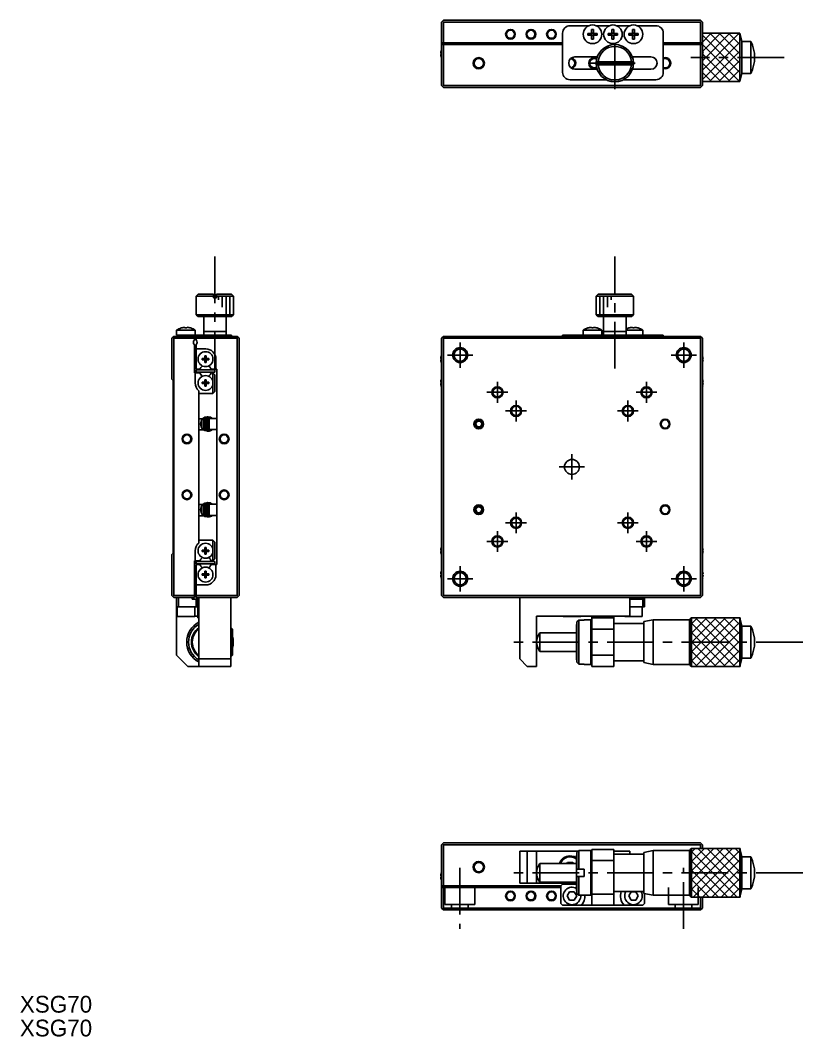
# Model space of a CAD drawing. Extents: x -13 to 389, y 6 to 278.
# Drawn here: x -13.2 to 196.7, y 5.6 to 278.2 of the extents above; entities that cross this region are included whole.
import ezdxf

# ---------------------------------------------------------------- set-up
doc = ezdxf.new("R2010")
doc.units = 0
doc.header["$LTSCALE"] = 10
doc.linetypes.add('CENTER', pattern=[2, 1.25, -0.25, 0.25, -0.25])
doc.linetypes.add('DASHED', pattern=[3.5, 2, -1.5])
doc.layers.get('0').update_dxf_attribs({"linetype": 'CONTINUOUS'})
doc.layers.add('CENTER', color=1, linetype='CENTER')
doc.styles.get("Standard").update_dxf_attribs({"font": 'FGP教科書体NT-M'})

msp = doc.modelspace()

# ---------------------------------------------------------------- linework, layer by layer
at = {"color": 7, "linetype": 'CONTINUOUS'}
for p, q in [((99.836195, 277.702007), (100.336195, 278.202007)), ((100.336195, 278.202007), (169.336195, 278.202007)), ((169.336195, 278.202007), (169.836195, 277.702007)), ((99.836195, 260.702007), (99.836195, 277.702007)), ((100.086195, 277.952007), (100.336195, 277.702007)), ((169.336195, 277.702007), (100.336195, 277.702007)), ((100.336195, 277.702007), (100.336195, 272.202007)), ((134.336195, 276.752007), (139.356399, 276.752007)), ((140.076195, 275.710596), (140.596195, 275.710596)), ((140.076195, 274.712007), (140.076195, 275.710596)), ((140.596195, 275.710596), (140.596195, 274.712007)), ((141.315991, 276.752007), (144.856399, 276.752007)), ((145.576195, 275.710596), (146.096195, 275.710596)), ((145.576195, 274.712007), (145.576195, 275.710596)), ((146.096195, 275.710596), (146.096195, 274.712007)), ((146.815991, 276.752007), (150.356399, 276.752007)), ((151.076195, 275.710596), (151.596195, 275.710596)), ((151.076195, 274.712007), (151.076195, 275.710596)), ((151.596195, 275.710596), (151.596195, 274.712007)), ((152.315991, 276.752007), (157.336195, 276.752007)), ((169.336195, 277.702007), (169.586195, 277.952007)), ((169.336195, 272.202007), (169.336195, 277.702007)), ((169.836195, 260.702007), (169.836195, 277.702007)), ((132.336195, 264.252007), (132.336195, 274.752007)), ((139.077606, 274.192007), (139.077606, 274.712007)), ((139.077606, 274.712007), (140.076195, 274.712007)), ((140.076195, 274.192007), (139.077606, 274.192007)), ((140.03482, 274.192007), (140.03482, 274.712007)), ((140.076195, 274.753382), (140.596195, 274.753382)), ((140.076195, 273.193417), (140.076195, 274.192007)), ((140.596195, 274.150632), (140.076195, 274.150632)), ((140.596195, 273.193417), (140.076195, 273.193417)), ((140.596195, 274.712007), (141.594785, 274.712007)), ((140.596195, 274.192007), (140.596195, 273.193417)), ((141.594785, 274.192007), (140.596195, 274.192007)), ((140.63757, 274.712007), (140.63757, 274.192007)), ((141.594785, 274.712007), (141.594785, 274.192007)), ((144.577606, 274.192007), (144.577606, 274.712007)), ((144.577606, 274.712007), (145.576195, 274.712007)), ((145.576195, 274.192007), (144.577606, 274.192007)), ((145.53482, 274.192007), (145.53482, 274.712007)), ((145.576195, 274.753382), (146.096195, 274.753382)), ((145.576195, 273.193417), (145.576195, 274.192007)), ((146.096195, 274.150632), (145.576195, 274.150632)), ((146.096195, 273.193417), (145.576195, 273.193417)), ((146.096195, 274.712007), (147.094785, 274.712007)), ((146.096195, 274.192007), (146.096195, 273.193417)), ((147.094785, 274.192007), (146.096195, 274.192007)), ((146.13757, 274.712007), (146.13757, 274.192007)), ((147.094785, 274.712007), (147.094785, 274.192007)), ((150.077606, 274.192007), (150.077606, 274.712007)), ((150.077606, 274.712007), (151.076195, 274.712007)), ((151.076195, 274.192007), (150.077606, 274.192007)), ((151.03482, 274.192007), (151.03482, 274.712007)), ((151.076195, 274.753382), (151.596195, 274.753382)), ((151.076195, 273.193417), (151.076195, 274.192007)), ((151.596195, 274.150632), (151.076195, 274.150632)), ((151.596195, 273.193417), (151.076195, 273.193417)), ((151.596195, 274.712007), (152.594785, 274.712007)), ((151.596195, 274.192007), (151.596195, 273.193417)), ((152.594785, 274.192007), (151.596195, 274.192007)), ((151.63757, 274.712007), (151.63757, 274.192007)), ((152.594785, 274.712007), (152.594785, 274.192007)), ((159.336195, 274.752007), (159.336195, 264.252007)), ((179.836202, 274.752006), (169.836195, 274.752006)), ((179.836202, 274.752006), (179.836202, 261.752008)), ((180.42569, 272.552007), (179.836202, 274.752006)), ((99.762051, 270.090623), (99.766674, 270.088368)), ((132.336195, 272.202007), (99.836195, 272.202007)), ((99.836195, 271.952007), (101.236195, 271.952007)), ((132.336195, 271.702007), (99.836195, 271.702007)), ((100.336195, 271.702007), (100.336195, 260.702007)), ((101.236195, 271.702007), (101.236195, 271.952007)), ((169.836195, 272.202007), (159.336195, 272.202007)), ((169.836195, 271.702007), (159.336195, 271.702007)), ((169.836195, 271.952007), (168.436195, 271.952007)), ((168.436195, 271.702007), (168.436195, 271.952007)), ((169.336195, 260.702007), (169.336195, 271.702007)), ((169.905717, 270.088368), (169.910339, 270.090623)), ((180.42569, 272.552007), (180.42569, 263.952007)), ((182.836201, 272.552007), (180.42569, 272.552007)), ((182.836201, 272.552007), (182.836201, 263.952007)), ((99.646336, 269.382007), (99.766674, 269.382007)), ((99.766674, 269.022007), (99.646336, 269.022007)), ((99.766674, 268.315645), (99.762051, 268.313391)), ((99.766674, 269.382007), (99.766674, 269.022007)), ((135.636195, 268.402007), (141.634068, 268.402007)), ((151.038322, 268.402007), (156.036195, 268.402007)), ((169.905717, 269.382007), (170.026054, 269.382007)), ((169.905717, 269.022007), (169.905717, 269.382007)), ((170.026054, 269.022007), (169.905717, 269.022007)), ((169.910339, 268.313391), (169.905717, 268.315645)), ((141.599108, 265.102007), (135.636195, 265.102007)), ((151.32017, 267.102007), (141.352221, 267.102007)), ((141.352221, 266.302007), (151.32017, 266.302007)), ((156.036195, 265.102007), (151.073283, 265.102007)), ((144.056393, 262.252007), (134.336195, 262.252007)), ((157.336195, 262.252007), (148.615998, 262.252007)), ((169.836195, 261.752008), (179.836202, 261.752008)), ((179.836202, 261.752008), (180.42569, 263.952007)), ((180.42569, 263.952007), (182.836201, 263.952007)), ((100.336195, 260.202007), (99.836195, 260.702007)), ((100.336195, 260.702007), (100.086195, 260.452007)), ((100.336195, 260.702007), (169.336195, 260.702007)), ((169.336195, 260.202007), (100.336195, 260.202007)), ((169.586195, 260.452007), (169.336195, 260.702007)), ((169.836195, 260.702007), (169.336195, 260.202007)), ((34.516105, 204.726828), (34.016105, 204.226828)), ((34.516105, 204.726828), (38.616105, 204.726828)), ((38.616105, 204.726828), (38.616105, 203.726828)), ((39.416105, 204.726828), (43.516105, 204.726828)), ((39.416105, 203.726828), (39.416105, 204.726828)), ((44.016105, 204.226828), (43.516105, 204.726828)), ((141.352221, 204.226828), (141.854008, 204.726828)), ((141.854008, 204.726828), (150.818382, 204.726828)), ((150.818382, 204.726828), (151.32017, 204.226828)), ((38.616105, 204.226828), (34.016105, 204.226828)), ((34.016105, 204.226828), (34.016105, 199.226828)), ((38.616105, 203.726828), (39.416105, 203.726828)), ((44.016105, 204.226828), (39.416105, 204.226828)), ((44.016105, 199.226828), (44.016105, 204.226828)), ((141.336195, 203.726828), (141.336195, 199.226828)), ((141.336195, 203.726828), (141.352221, 203.726828)), ((151.32017, 204.226828), (141.352221, 204.226828)), ((141.352221, 203.726828), (141.352221, 204.226828)), ((151.32017, 204.226828), (151.32017, 203.726828)), ((151.32017, 203.726828), (151.336195, 203.726828)), ((151.336195, 199.226828), (151.336195, 203.726828)), ((34.016105, 199.226828), (34.516105, 198.726828)), ((34.016105, 199.226828), (44.016105, 199.226828)), ((43.516105, 198.726828), (44.016105, 199.226828)), ((141.336195, 199.226828), (151.336195, 199.226828)), ((141.336195, 199.226828), (141.836195, 198.726828)), ((150.836195, 198.726828), (151.336195, 199.226828)), ((43.516105, 198.726828), (34.516105, 198.726828)), ((36.016105, 198.726828), (36.016105, 193.726828)), ((42.016105, 193.726828), (42.016105, 198.726828)), ((150.836195, 198.726828), (141.836195, 198.726828)), ((143.336195, 198.726828), (143.336195, 193.726828)), ((149.336195, 193.726828), (149.336195, 198.726828)), ((28.766105, 195.118485), (33.766105, 195.118485)), ((28.766105, 195.118485), (28.766105, 193.726828)), ((28.766105, 193.726828), (43.466105, 193.726828)), ((28.966105, 193.426828), (28.966105, 193.726828)), ((30.007516, 195.689409), (30.004172, 195.696264)), ((31.006105, 195.689409), (31.006105, 195.861781)), ((31.526105, 195.689409), (31.006105, 195.689409)), ((31.526105, 195.861781), (31.526105, 195.689409)), ((32.528038, 195.696264), (32.524695, 195.689409)), ((33.766105, 193.726828), (33.766105, 195.118485)), ((42.016105, 194.726828), (36.016105, 194.726828)), ((43.466105, 193.726828), (43.466105, 193.426828)), ((132.336195, 193.426828), (132.336195, 193.726828)), ((132.336195, 193.726828), (159.336195, 193.726828)), ((137.836195, 195.118485), (142.836195, 195.118485)), ((137.836195, 195.118485), (137.836195, 193.726828)), ((139.077606, 195.689409), (139.074262, 195.696264)), ((140.076195, 195.689409), (140.076195, 195.861781)), ((140.596195, 195.689409), (140.076195, 195.689409)), ((140.596195, 195.861781), (140.596195, 195.689409)), ((141.598128, 195.696264), (141.594785, 195.689409)), ((142.836195, 193.726828), (142.836195, 195.118485)), ((149.336195, 194.726828), (143.336195, 194.726828)), ((149.336195, 195.118485), (153.836195, 195.118485)), ((150.077606, 195.689409), (150.074262, 195.696264)), ((151.076195, 195.689409), (151.076195, 195.861781)), ((151.596195, 195.689409), (151.076195, 195.689409)), ((151.596195, 195.861781), (151.596195, 195.689409)), ((152.598128, 195.696264), (152.594785, 195.689409)), ((153.836195, 193.726828), (153.836195, 195.118485)), ((159.336195, 193.726828), (159.336195, 193.426828)), ((28.016105, 193.426828), (27.516105, 192.926828)), ((27.516105, 181.926828), (27.516105, 192.926828)), ((28.016105, 192.926828), (27.766105, 193.176828)), ((28.016105, 193.426828), (45.016105, 193.426828)), ((33.516105, 192.926828), (28.016105, 192.926828)), ((28.016105, 192.926828), (28.016105, 123.926828)), ((33.516105, 192.488266), (33.516105, 193.426828)), ((33.516105, 183.626828), (33.516105, 191.16539)), ((34.016105, 192.488266), (34.016105, 193.426828)), ((45.016105, 192.926828), (34.016105, 192.926828)), ((34.016105, 191.16539), (34.016105, 184.626828)), ((45.516105, 192.926828), (45.016105, 193.426828)), ((45.266105, 193.176828), (45.016105, 192.926828)), ((45.016105, 123.926828), (45.016105, 192.926828)), ((45.516105, 192.926828), (45.516105, 123.926828)), ((100.336195, 193.426828), (99.836195, 192.926828)), ((99.836195, 123.926828), (99.836195, 192.926828)), ((100.336195, 192.926828), (100.086195, 193.176828)), ((100.336195, 193.426828), (169.336195, 193.426828)), ((100.336195, 192.926828), (100.336195, 123.926828)), ((169.336195, 192.926828), (100.336195, 192.926828)), ((169.836195, 192.926828), (169.336195, 193.426828)), ((169.586195, 193.176828), (169.336195, 192.926828)), ((169.336195, 123.926828), (169.336195, 192.926828)), ((169.836195, 192.926828), (169.836195, 123.926828)), ((36.566105, 190.076828), (34.016105, 190.076828)), ((36.336105, 188.21319), (36.696105, 188.21319)), ((36.336105, 187.506828), (36.336105, 188.21319)), ((36.696105, 188.21319), (36.696105, 187.506828)), ((99.762051, 188.215444), (99.766674, 188.21319)), ((169.905717, 188.21319), (169.910339, 188.215444)), ((35.629744, 187.506828), (36.336105, 187.506828)), ((35.629744, 187.146828), (35.629744, 187.506828)), ((36.336105, 187.146828), (35.629744, 187.146828)), ((36.346477, 187.496456), (36.336105, 187.506828)), ((36.346477, 187.1572), (36.336105, 187.146828)), ((36.336105, 186.440467), (36.336105, 187.146828)), ((36.696105, 186.440467), (36.336105, 186.440467)), ((36.346477, 187.1572), (36.346477, 187.496456)), ((36.346477, 187.496456), (36.685733, 187.496456)), ((36.685733, 187.1572), (36.346477, 187.1572)), ((36.685733, 187.496456), (36.696105, 187.506828)), ((36.685733, 187.496456), (36.685733, 187.1572)), ((36.685733, 187.1572), (36.696105, 187.146828)), ((36.696105, 187.506828), (37.402467, 187.506828)), ((37.402467, 187.146828), (36.696105, 187.146828)), ((36.696105, 186.440467), (36.696105, 187.146828)), ((37.402467, 187.506828), (37.402467, 187.146828)), ((39.316105, 184.626828), (39.316105, 187.326828)), ((99.646336, 187.506828), (99.766674, 187.506828)), ((99.766674, 187.146828), (99.646336, 187.146828)), ((99.766674, 186.440467), (99.762051, 186.438212)), ((99.766674, 187.506828), (99.766674, 187.146828)), ((169.905717, 187.146828), (169.905717, 187.506828)), ((169.905717, 187.506828), (170.026054, 187.506828)), ((170.026054, 187.146828), (169.905717, 187.146828)), ((169.910339, 186.438212), (169.905717, 186.440467)), ((34.971693, 183.626828), (33.516105, 183.626828)), ((33.766105, 183.626828), (33.766105, 180.926828)), ((34.016105, 184.626828), (34.971693, 184.626828)), ((34.016105, 184.426828), (39.016105, 184.426828)), ((34.016105, 183.826828), (34.016105, 184.426828)), ((34.016105, 183.826828), (39.016105, 183.826828)), ((34.971693, 184.626828), (35.14129, 184.920578)), ((35.14129, 183.333078), (34.971693, 183.626828)), ((37.89092, 184.920578), (38.060517, 184.626828)), ((38.060517, 183.626828), (37.89092, 183.333078)), ((38.060517, 184.626828), (39.516105, 184.626828)), ((38.516105, 183.626828), (38.060517, 183.626828)), ((38.516105, 183.626828), (39.016105, 183.126828)), ((38.516105, 178.126828), (38.516105, 183.626828)), ((39.016105, 184.426828), (39.016105, 183.826828)), ((39.016105, 183.126828), (39.016105, 178.626828)), ((39.516105, 184.626828), (39.516105, 132.226828)), ((27.516105, 181.926828), (27.866105, 181.576828)), ((27.866105, 181.576828), (27.866105, 135.276828)), ((35.629744, 181.106828), (36.336105, 181.106828)), ((35.629744, 180.746828), (35.629744, 181.106828)), ((36.336105, 180.746828), (35.629744, 180.746828)), ((36.336105, 181.81319), (36.696105, 181.81319)), ((36.336105, 181.106828), (36.336105, 181.81319)), ((36.346477, 181.096456), (36.336105, 181.106828)), ((36.346477, 180.7572), (36.336105, 180.746828)), ((36.336105, 180.040467), (36.336105, 180.746828)), ((36.696105, 180.040467), (36.336105, 180.040467)), ((36.346477, 180.7572), (36.346477, 181.096456)), ((36.346477, 181.096456), (36.685733, 181.096456)), ((36.685733, 180.7572), (36.346477, 180.7572)), ((36.685733, 181.096456), (36.696105, 181.106828)), ((36.685733, 181.096456), (36.685733, 180.7572)), ((36.685733, 180.7572), (36.696105, 180.746828)), ((36.696105, 181.81319), (36.696105, 181.106828)), ((36.696105, 181.106828), (37.402467, 181.106828)), ((37.402467, 180.746828), (36.696105, 180.746828)), ((36.696105, 180.040467), (36.696105, 180.746828)), ((37.402467, 181.106828), (37.402467, 180.746828)), ((99.646336, 181.106828), (99.766674, 181.106828)), ((99.766674, 180.746828), (99.646336, 180.746828)), ((99.762051, 181.815444), (99.766674, 181.81319)), ((99.766674, 180.040467), (99.762051, 180.038212)), ((99.766674, 181.106828), (99.766674, 180.746828)), ((169.905717, 181.81319), (169.910339, 181.815444)), ((169.905717, 180.746828), (169.905717, 181.106828)), ((169.905717, 181.106828), (170.026054, 181.106828)), ((170.026054, 180.746828), (169.905717, 180.746828)), ((169.910339, 180.038212), (169.905717, 180.040467)), ((34.716105, 138.00589), (34.716105, 178.847766)), ((34.716105, 178.126828), (38.516105, 178.126828)), ((39.016105, 178.626828), (38.516105, 178.126828)), ((37.897298, 171.719797), (37.149759, 171.880454)), ((37.420212, 171.750978), (37.387632, 171.740269)), ((37.453277, 171.760045), (37.420212, 171.750978)), ((37.486745, 171.767449), (37.453277, 171.760045)), ((37.520535, 171.773172), (37.486745, 171.767449)), ((37.554564, 171.777199), (37.520535, 171.773172)), ((37.588749, 171.779521), (37.554564, 171.777199)), ((37.623006, 171.780132), (37.588749, 171.779521)), ((37.657252, 171.779031), (37.623006, 171.780132)), ((37.691403, 171.77622), (37.657252, 171.779031)), ((37.725375, 171.771705), (37.691403, 171.77622)), ((37.759085, 171.765498), (37.725375, 171.771705)), ((37.792452, 171.757612), (37.759085, 171.765498)), ((37.825391, 171.748067), (37.792452, 171.757612)), ((37.857822, 171.736885), (37.825391, 171.748067)), ((35.764788, 171.326828), (34.716105, 171.326828)), ((35.516105, 170.843343), (36.016105, 171.372511)), ((35.516105, 169.010313), (35.516105, 170.843343)), ((36.516105, 171.426828), (36.016105, 171.426828)), ((36.016105, 171.426828), (36.016105, 168.426828)), ((36.515915, 171.369149), (36.92759, 171.480364)), ((36.516105, 168.426828), (36.516105, 171.426828)), ((36.716105, 171.326828), (36.516105, 171.326828)), ((36.927611, 170.926828), (36.516105, 170.926828)), ((36.716105, 170.926828), (36.716105, 171.326828)), ((36.927611, 171.686737), (36.927611, 168.186737)), ((37.324244, 171.714032), (37.316095, 171.710107)), ((37.317611, 168.186737), (37.317611, 171.686737)), ((37.317611, 171.085056), (37.317945, 171.09929)), ((37.516105, 170.926828), (37.317611, 170.926828)), ((37.317945, 171.09929), (37.319007, 171.114279)), ((37.319007, 171.114279), (37.320794, 171.129197)), ((37.320794, 171.129197), (37.323303, 171.144009)), ((37.323303, 171.144009), (37.326527, 171.158681)), ((37.355616, 171.727943), (37.324244, 171.714032)), ((37.326527, 171.158681), (37.33046, 171.173177)), ((37.33046, 171.173177), (37.335092, 171.187463)), ((37.335092, 171.187463), (37.340414, 171.201506)), ((37.340414, 171.201506), (37.346414, 171.215272)), ((37.346414, 171.215272), (37.353078, 171.228729)), ((37.353078, 171.228729), (37.360393, 171.241843)), ((37.387632, 171.740269), (37.355616, 171.727943)), ((37.360393, 171.241843), (37.368341, 171.254583)), ((37.368341, 171.254583), (37.376906, 171.266918)), ((37.376906, 171.266918), (37.386068, 171.278817)), ((37.386068, 171.278817), (37.395806, 171.290251)), ((37.395806, 171.290251), (37.406099, 171.301191)), ((37.406099, 171.301191), (37.416922, 171.311609)), ((37.416922, 171.311609), (37.428252, 171.321478)), ((37.428252, 171.321478), (37.440062, 171.330772)), ((37.440062, 171.330772), (37.452324, 171.339466)), ((37.452324, 171.339466), (37.465008, 171.347539)), ((37.465008, 171.347539), (37.478085, 171.354966)), ((37.478085, 171.354966), (37.491523, 171.361728)), ((37.491523, 171.361728), (37.505289, 171.367806)), ((37.505289, 171.367806), (37.516082, 171.372006)), ((37.516105, 171.426828), (37.516105, 168.426828)), ((39.516105, 171.426828), (37.516105, 171.426828)), ((37.788016, 171.438226), (37.781837, 171.426828)), ((37.79435, 171.450341), (37.788016, 171.438226)), ((37.896684, 171.720074), (37.792405, 171.426818)), ((37.800797, 171.463091), (37.79435, 171.450341)), ((37.807315, 171.476393), (37.800797, 171.463091)), ((37.813859, 171.490156), (37.807315, 171.476393)), ((37.820386, 171.504289), (37.813859, 171.490156)), ((37.826852, 171.518698), (37.820386, 171.504289)), ((37.833214, 171.533286), (37.826852, 171.518698)), ((37.83943, 171.547956), (37.833214, 171.533286)), ((37.845458, 171.562609), (37.83943, 171.547956)), ((37.851257, 171.577149), (37.845458, 171.562609)), ((37.85679, 171.591477), (37.851257, 171.577149)), ((37.862018, 171.605498), (37.85679, 171.591477)), ((37.887999, 171.72481), (37.857822, 171.736885)), ((37.866908, 171.619119), (37.862018, 171.605498)), ((37.871426, 171.632248), (37.866908, 171.619119)), ((37.875543, 171.644798), (37.871426, 171.632248)), ((37.87923, 171.656685), (37.875543, 171.644798)), ((37.882464, 171.667829), (37.87923, 171.656685)), ((37.885222, 171.678156), (37.882464, 171.667829)), ((37.887486, 171.687597), (37.885222, 171.678156)), ((37.886733, 171.725078), (37.888672, 171.724421)), ((37.889241, 171.696089), (37.887486, 171.687597)), ((38.370542, 171.427051), (37.887579, 171.723999)), ((37.888672, 171.724421), (37.890094, 171.722569)), ((37.890475, 171.703575), (37.889241, 171.696089)), ((37.890094, 171.722569), (37.890989, 171.719534)), ((37.891181, 171.710005), (37.890475, 171.703575)), ((37.890989, 171.719534), (37.891352, 171.715337)), ((37.891352, 171.715337), (37.891181, 171.710005)), ((37.916875, 171.71117), (37.897298, 171.719797)), ((34.716105, 168.326828), (36.034032, 168.326828)), ((36.016105, 168.481145), (35.516105, 169.010313)), ((36.016105, 168.426828), (36.516105, 168.426828)), ((36.927557, 168.393424), (36.515956, 168.50397)), ((36.516105, 168.926828), (36.927611, 168.926828)), ((36.716105, 168.434951), (36.716105, 168.926828)), ((36.716105, 168.826828), (36.927611, 168.826828)), ((37.317611, 168.926828), (37.516105, 168.926828)), ((37.317611, 168.826828), (37.516105, 168.826828)), ((37.317695, 168.78138), (37.317611, 168.788417)), ((37.318408, 168.766367), (37.317695, 168.78138)), ((37.319849, 168.751405), (37.318408, 168.766367)), ((37.322014, 168.736527), (37.319849, 168.751405)), ((37.3249, 168.721771), (37.322014, 168.736527)), ((37.328501, 168.707169), (37.3249, 168.721771)), ((37.332808, 168.692758), (37.328501, 168.707169)), ((37.337813, 168.678572), (37.332808, 168.692758)), ((37.343506, 168.664644), (37.337813, 168.678572)), ((37.349874, 168.651009), (37.343506, 168.664644)), ((37.356903, 168.637699), (37.349874, 168.651009)), ((37.364578, 168.624748), (37.356903, 168.637699)), ((37.372883, 168.612188), (37.364578, 168.624748)), ((37.381798, 168.600051), (37.372883, 168.612188)), ((37.391304, 168.588366), (37.381798, 168.600051)), ((37.401379, 168.577164), (37.391304, 168.588366)), ((37.412, 168.566475), (37.401379, 168.577164)), ((37.423141, 168.556325), (37.412, 168.566475)), ((37.434778, 168.546742), (37.423141, 168.556325)), ((37.446882, 168.537752), (37.434778, 168.546742)), ((37.459423, 168.529379), (37.446882, 168.537752)), ((37.472372, 168.521645), (37.459423, 168.529379)), ((37.485696, 168.514573), (37.472372, 168.521645)), ((37.499362, 168.508182), (37.485696, 168.514573)), ((37.513335, 168.502491), (37.499362, 168.508182)), ((37.516086, 168.501466), (37.513335, 168.502491)), ((37.516105, 168.426828), (39.516105, 168.426828)), ((37.829811, 168.126642), (37.846707, 168.132551)), ((37.847008, 168.131857), (37.90569, 168.157336)), ((37.88427, 168.148924), (37.886733, 168.148395)), ((37.886733, 168.148395), (37.886427, 168.149123)), ((37.887999, 168.148663), (37.886733, 168.148395)), ((35.764788, 148.326828), (34.716105, 148.326828)), ((35.516105, 147.843343), (36.016105, 148.372511)), ((35.516105, 146.010313), (35.516105, 147.843343)), ((36.516105, 148.426828), (36.016105, 148.426828)), ((36.016105, 148.426828), (36.016105, 145.426828)), ((36.515915, 148.369149), (36.92759, 148.480364)), ((36.516105, 145.426828), (36.516105, 148.426828)), ((36.716105, 148.326828), (36.516105, 148.326828)), ((36.927611, 147.926828), (36.516105, 147.926828)), ((36.716105, 147.926828), (36.716105, 148.326828)), ((36.927611, 148.686737), (36.927611, 145.186737)), ((37.916875, 148.71117), (37.149759, 148.880454)), ((37.324244, 148.714032), (37.316095, 148.710107)), ((37.317611, 145.186737), (37.317611, 148.686737)), ((37.317611, 148.085056), (37.317945, 148.09929)), ((37.516105, 147.926828), (37.317611, 147.926828)), ((37.317945, 148.09929), (37.319007, 148.114279)), ((37.319007, 148.114279), (37.320794, 148.129197)), ((37.320794, 148.129197), (37.323303, 148.144009)), ((37.323303, 148.144009), (37.326527, 148.158681)), ((37.355616, 148.727943), (37.324244, 148.714032)), ((37.326527, 148.158681), (37.33046, 148.173177)), ((37.33046, 148.173177), (37.335092, 148.187463)), ((37.335092, 148.187463), (37.340414, 148.201506)), ((37.340414, 148.201506), (37.346414, 148.215272)), ((37.346414, 148.215272), (37.353078, 148.228729)), ((37.353078, 148.228729), (37.360393, 148.241843)), ((37.387632, 148.740269), (37.355616, 148.727943)), ((37.360393, 148.241843), (37.368341, 148.254583)), ((37.368341, 148.254583), (37.376906, 148.266918)), ((37.376906, 148.266918), (37.386068, 148.278817)), ((37.386068, 148.278817), (37.395806, 148.290251)), ((37.420212, 148.750978), (37.387632, 148.740269)), ((37.395806, 148.290251), (37.406099, 148.301191)), ((37.406099, 148.301191), (37.416922, 148.311609)), ((37.416922, 148.311609), (37.428252, 148.321478)), ((37.453277, 148.760045), (37.420212, 148.750978)), ((37.428252, 148.321478), (37.440062, 148.330772)), ((37.440062, 148.330772), (37.452324, 148.339466)), ((37.452324, 148.339466), (37.465008, 148.347539)), ((37.486745, 148.767449), (37.453277, 148.760045)), ((37.465008, 148.347539), (37.478085, 148.354966)), ((37.478085, 148.354966), (37.491523, 148.361728)), ((37.520535, 148.773172), (37.486745, 148.767449)), ((37.491523, 148.361728), (37.505289, 148.367806)), ((37.505289, 148.367806), (37.516082, 148.372006)), ((37.516105, 148.426828), (37.516105, 145.426828)), ((39.516105, 148.426828), (37.516105, 148.426828)), ((37.554564, 148.777199), (37.520535, 148.773172)), ((37.588749, 148.779521), (37.554564, 148.777199)), ((37.623006, 148.780132), (37.588749, 148.779521)), ((37.657252, 148.779031), (37.623006, 148.780132)), ((37.691403, 148.77622), (37.657252, 148.779031)), ((37.725375, 148.771705), (37.691403, 148.77622)), ((37.759085, 148.765498), (37.725375, 148.771705)), ((37.792452, 148.757612), (37.759085, 148.765498)), ((37.788016, 148.438226), (37.781837, 148.426828)), ((37.79435, 148.450341), (37.788016, 148.438226)), ((37.896684, 148.720074), (37.792405, 148.426818)), ((37.825391, 148.748067), (37.792452, 148.757612)), ((37.800797, 148.463091), (37.79435, 148.450341)), ((37.807315, 148.476393), (37.800797, 148.463091)), ((37.813859, 148.490156), (37.807315, 148.476393)), ((37.820386, 148.504289), (37.813859, 148.490156)), ((37.826852, 148.518698), (37.820386, 148.504289)), ((37.857822, 148.736885), (37.825391, 148.748067)), ((37.833214, 148.533286), (37.826852, 148.518698)), ((37.83943, 148.547956), (37.833214, 148.533286)), ((37.845458, 148.562609), (37.83943, 148.547956)), ((37.851257, 148.577149), (37.845458, 148.562609)), ((37.85679, 148.591477), (37.851257, 148.577149)), ((37.862018, 148.605498), (37.85679, 148.591477)), ((37.887999, 148.72481), (37.857822, 148.736885)), ((37.866908, 148.619119), (37.862018, 148.605498)), ((37.871426, 148.632248), (37.866908, 148.619119)), ((37.875543, 148.644798), (37.871426, 148.632248)), ((37.87923, 148.656685), (37.875543, 148.644798)), ((37.882464, 148.667829), (37.87923, 148.656685)), ((37.885222, 148.678156), (37.882464, 148.667829)), ((37.887486, 148.687597), (37.885222, 148.678156)), ((37.886733, 148.725078), (37.888672, 148.724421)), ((37.889241, 148.696089), (37.887486, 148.687597)), ((38.370542, 148.427051), (37.887579, 148.723999)), ((37.888672, 148.724421), (37.890094, 148.722569)), ((37.890475, 148.703575), (37.889241, 148.696089)), ((37.890094, 148.722569), (37.890989, 148.719534)), ((37.891181, 148.710005), (37.890475, 148.703575)), ((37.890989, 148.719534), (37.891352, 148.715337)), ((37.891352, 148.715337), (37.891181, 148.710005)), ((34.716105, 145.326828), (36.034032, 145.326828)), ((36.016105, 145.481145), (35.516105, 146.010313)), ((36.016105, 145.426828), (36.516105, 145.426828)), ((36.927557, 145.393424), (36.515956, 145.50397)), ((36.516105, 145.926828), (36.927611, 145.926828)), ((36.716105, 145.434951), (36.716105, 145.926828)), ((36.716105, 145.826828), (36.927611, 145.826828)), ((37.317611, 145.926828), (37.516105, 145.926828)), ((37.317611, 145.826828), (37.516105, 145.826828)), ((37.317695, 145.78138), (37.317611, 145.788417)), ((37.318408, 145.766367), (37.317695, 145.78138)), ((37.319849, 145.751405), (37.318408, 145.766367)), ((37.322014, 145.736527), (37.319849, 145.751405)), ((37.3249, 145.721771), (37.322014, 145.736527)), ((37.328501, 145.707169), (37.3249, 145.721771)), ((37.332808, 145.692758), (37.328501, 145.707169)), ((37.337813, 145.678572), (37.332808, 145.692758)), ((37.343506, 145.664644), (37.337813, 145.678572)), ((37.349874, 145.651009), (37.343506, 145.664644)), ((37.356903, 145.637699), (37.349874, 145.651009)), ((37.364578, 145.624748), (37.356903, 145.637699)), ((37.372883, 145.612188), (37.364578, 145.624748)), ((37.381798, 145.600051), (37.372883, 145.612188)), ((37.391304, 145.588366), (37.381798, 145.600051)), ((37.401379, 145.577164), (37.391304, 145.588366)), ((37.412, 145.566475), (37.401379, 145.577164)), ((37.423141, 145.556325), (37.412, 145.566475)), ((37.434778, 145.546742), (37.423141, 145.556325)), ((37.446882, 145.537752), (37.434778, 145.546742)), ((37.459423, 145.529379), (37.446882, 145.537752)), ((37.472372, 145.521645), (37.459423, 145.529379)), ((37.485696, 145.514573), (37.472372, 145.521645)), ((37.499362, 145.508182), (37.485696, 145.514573)), ((37.513335, 145.502491), (37.499362, 145.508182)), ((37.516086, 145.501466), (37.513335, 145.502491)), ((37.516105, 145.426828), (39.516105, 145.426828)), ((37.829811, 145.126642), (37.846707, 145.132551)), ((37.847008, 145.131857), (37.90569, 145.157336)), ((37.88427, 145.148924), (37.886733, 145.148395)), ((37.886733, 145.148395), (37.886427, 145.149123)), ((37.887999, 145.148663), (37.886733, 145.148395)), ((37.895408, 145.153603), (37.896868, 145.153479)), ((34.716105, 138.726828), (38.516105, 138.726828)), ((36.336105, 136.81319), (36.696105, 136.81319)), ((36.336105, 136.106828), (36.336105, 136.81319)), ((36.696105, 136.81319), (36.696105, 136.106828)), ((38.516105, 138.726828), (39.016105, 138.226828)), ((38.516105, 133.226828), (38.516105, 138.726828)), ((39.016105, 138.226828), (39.016105, 133.726828)), ((99.762051, 136.815444), (99.766674, 136.81319)), ((169.905717, 136.81319), (169.910339, 136.815444)), ((27.866105, 135.276828), (27.516105, 134.926828)), ((27.516105, 123.926828), (27.516105, 134.926828)), ((33.766105, 133.226828), (33.766105, 135.926828)), ((35.629744, 136.106828), (36.336105, 136.106828)), ((35.629744, 135.746828), (35.629744, 136.106828)), ((36.336105, 135.746828), (35.629744, 135.746828)), ((36.346477, 136.096456), (36.336105, 136.106828)), ((36.346477, 135.7572), (36.336105, 135.746828)), ((36.336105, 135.040467), (36.336105, 135.746828)), ((36.696105, 135.040467), (36.336105, 135.040467)), ((36.346477, 135.7572), (36.346477, 136.096456)), ((36.346477, 136.096456), (36.685733, 136.096456)), ((36.685733, 135.7572), (36.346477, 135.7572)), ((36.685733, 136.096456), (36.696105, 136.106828)), ((36.685733, 136.096456), (36.685733, 135.7572)), ((36.685733, 135.7572), (36.696105, 135.746828)), ((36.696105, 136.106828), (37.402467, 136.106828)), ((37.402467, 135.746828), (36.696105, 135.746828)), ((36.696105, 135.040467), (36.696105, 135.746828)), ((37.402467, 136.106828), (37.402467, 135.746828)), ((39.016105, 133.726828), (38.516105, 133.226828)), ((99.646336, 136.106828), (99.766674, 136.106828)), ((99.766674, 135.746828), (99.646336, 135.746828)), ((99.766674, 135.040467), (99.762051, 135.038212)), ((99.766674, 136.106828), (99.766674, 135.746828)), ((169.905717, 135.746828), (169.905717, 136.106828)), ((169.905717, 136.106828), (170.026054, 136.106828)), ((170.026054, 135.746828), (169.905717, 135.746828)), ((169.910339, 135.038212), (169.905717, 135.040467)), ((34.971693, 133.226828), (33.516105, 133.226828)), ((33.516105, 133.226828), (33.516105, 123.426828)), ((34.016105, 133.026828), (39.016105, 133.026828)), ((34.016105, 133.026828), (34.016105, 132.426828)), ((34.016105, 132.426828), (39.016105, 132.426828)), ((34.016105, 132.226828), (34.971693, 132.226828)), ((34.016105, 123.426828), (34.016105, 132.226828)), ((35.14129, 133.520578), (34.971693, 133.226828)), ((34.971693, 132.226828), (35.14129, 131.933078)), ((38.060517, 133.226828), (37.89092, 133.520578)), ((37.89092, 131.933078), (38.060517, 132.226828)), ((38.516105, 133.226828), (38.060517, 133.226828)), ((38.060517, 132.226828), (39.516105, 132.226828)), ((39.016105, 132.426828), (39.016105, 133.026828)), ((39.316105, 132.226828), (39.316105, 129.526828)), ((35.629744, 129.706828), (36.336105, 129.706828)), ((35.629744, 129.346828), (35.629744, 129.706828)), ((36.336105, 129.346828), (35.629744, 129.346828)), ((36.336105, 130.41319), (36.696105, 130.41319)), ((36.336105, 129.706828), (36.336105, 130.41319)), ((36.346477, 129.696456), (36.336105, 129.706828)), ((36.346477, 129.3572), (36.336105, 129.346828)), ((36.336105, 128.640467), (36.336105, 129.346828)), ((36.696105, 128.640467), (36.336105, 128.640467)), ((36.346477, 129.3572), (36.346477, 129.696456)), ((36.346477, 129.696456), (36.685733, 129.696456)), ((36.685733, 129.3572), (36.346477, 129.3572)), ((36.685733, 129.696456), (36.696105, 129.706828)), ((36.685733, 129.696456), (36.685733, 129.3572)), ((36.685733, 129.3572), (36.696105, 129.346828)), ((36.696105, 130.41319), (36.696105, 129.706828)), ((36.696105, 129.706828), (37.402467, 129.706828)), ((37.402467, 129.346828), (36.696105, 129.346828)), ((36.696105, 128.640467), (36.696105, 129.346828)), ((37.402467, 129.706828), (37.402467, 129.346828)), ((99.646336, 129.706828), (99.766674, 129.706828)), ((99.766674, 129.346828), (99.646336, 129.346828)), ((99.762051, 130.415444), (99.766674, 130.41319)), ((99.766674, 128.640467), (99.762051, 128.638212)), ((99.766674, 129.706828), (99.766674, 129.346828)), ((169.905717, 130.41319), (169.910339, 130.415444)), ((169.905717, 129.346828), (169.905717, 129.706828)), ((169.905717, 129.706828), (170.026054, 129.706828)), ((170.026054, 129.346828), (169.905717, 129.346828)), ((169.910339, 128.638212), (169.905717, 128.640467)), ((36.566105, 126.776828), (34.016105, 126.776828)), ((27.516105, 123.926828), (28.016105, 123.426828)), ((27.766105, 123.676828), (28.016105, 123.926828)), ((28.016105, 123.926828), (33.516105, 123.926828)), ((33.516105, 123.426828), (28.016105, 123.426828)), ((28.766105, 107.926828), (28.766105, 123.426828)), ((29.266105, 123.426828), (29.266105, 120.926828)), ((32.966105, 122.926828), (32.966105, 123.426828)), ((34.466105, 122.926828), (32.966105, 122.926828)), ((33.966105, 120.926828), (33.966105, 122.926828)), ((34.016105, 123.926828), (45.016105, 123.926828)), ((45.016105, 123.426828), (34.016105, 123.426828)), ((34.466105, 117.926828), (34.466105, 122.926828)), ((34.716105, 104.926828), (34.716105, 123.426828)), ((43.316105, 123.426828), (43.316105, 104.926828)), ((45.016105, 123.926828), (45.266105, 123.676828)), ((45.516105, 123.926828), (45.016105, 123.426828)), ((99.836195, 123.926828), (100.336195, 123.426828)), ((100.336195, 123.926828), (100.086195, 123.676828)), ((100.336195, 123.926828), (169.336195, 123.926828)), ((169.336195, 123.426828), (100.336195, 123.426828)), ((120.836195, 123.426828), (120.836195, 106.926828)), ((150.336195, 123.426828), (150.336195, 118.426828)), ((154.336197, 122.926828), (150.336195, 122.926828)), ((153.836195, 120.926828), (153.836195, 122.926828)), ((154.336197, 120.926828), (154.336197, 123.426828)), ((169.586195, 123.676828), (169.336195, 123.926828)), ((169.336195, 123.426828), (169.836195, 123.926828)), ((34.466105, 120.926828), (28.766105, 120.926828)), ((28.835284, 120.926828), (28.835284, 118.426828)), ((28.916105, 120.926828), (28.916105, 118.326828)), ((33.616105, 118.326828), (33.616105, 120.926828)), ((34.425842, 118.426828), (34.425842, 120.926828)), ((154.336195, 120.926828), (150.336195, 120.926828)), ((153.686195, 118.326828), (153.686195, 120.926828)), ((28.916105, 118.426828), (28.766105, 118.426828)), ((28.916105, 118.326828), (33.616105, 118.326828)), ((33.616105, 118.426828), (34.466105, 118.426828)), ((34.716105, 117.926828), (34.466105, 117.926828)), ((125.336195, 118.426828), (150.336195, 118.426828)), ((125.336195, 118.426828), (125.336195, 104.926828)), ((132.486195, 118.426828), (132.486195, 118.326828)), ((132.486195, 118.326828), (137.186195, 118.326828)), ((136.136195, 116.835155), (136.636195, 117.342908)), ((136.636195, 117.342908), (136.636195, 105.510748)), ((136.636195, 117.342908), (138.136195, 117.342908)), ((137.186195, 118.326828), (137.186195, 118.426828)), ((139.936195, 117.426828), (138.136195, 117.426828)), ((138.136195, 117.342908), (138.136195, 117.426828)), ((139.936195, 105.426828), (139.936195, 117.426828)), ((140.136195, 117.226828), (139.936195, 117.426828)), ((140.136195, 104.926828), (140.136195, 118.426828)), ((140.136195, 117.926828), (146.036195, 117.926828)), ((146.036195, 118.426828), (146.036195, 104.926828)), ((148.986195, 118.426828), (148.986195, 118.326828)), ((148.986195, 118.326828), (153.686195, 118.326828)), ((156.586194, 117.426824), (154.086195, 116.926825)), ((156.586194, 117.426824), (156.586194, 105.426832)), ((166.336199, 117.426824), (156.586194, 117.426824)), ((166.836201, 117.926827), (166.336199, 117.426824)), ((166.336199, 117.426824), (166.336199, 105.426832)), ((166.836201, 117.926827), (166.836201, 104.926829)), ((179.836202, 117.926827), (166.836201, 117.926827)), ((179.936202, 117.926827), (166.936201, 117.926827)), ((166.936201, 117.926827), (166.936201, 104.926829)), ((179.836202, 117.926827), (179.836202, 104.926829)), ((180.42569, 115.726828), (179.836202, 117.926827)), ((179.936202, 104.926829), (179.936202, 117.926827)), ((43.766105, 114.926828), (43.316105, 115.376828)), ((43.766105, 107.926828), (43.766105, 114.926828)), ((136.036195, 116.176828), (136.036195, 106.676828)), ((136.136195, 116.176828), (136.036195, 116.176828)), ((136.136195, 106.018501), (136.136195, 116.835155)), ((146.036195, 114.926828), (140.136195, 114.926828)), ((154.086195, 116.426828), (146.036195, 116.426828)), ((154.086195, 116.926825), (154.086195, 105.926831)), ((180.42569, 115.726828), (180.42569, 107.126828)), ((182.836201, 115.726828), (180.42569, 115.726828)), ((182.836201, 115.726828), (182.836201, 107.126828)), ((126.213704, 113.926824), (126.213704, 108.926832)), ((136.036195, 113.926824), (126.213704, 113.926824)), ((28.766105, 107.926828), (31.766105, 104.926828)), ((34.716105, 106.926828), (43.316105, 106.926828)), ((43.316105, 107.476828), (43.766105, 107.926828)), ((120.836195, 106.926828), (122.836195, 104.926828)), ((126.213704, 108.926832), (136.036195, 108.926832)), ((136.036195, 106.676828), (136.136195, 106.676828)), ((140.136195, 107.926828), (146.036195, 107.926828)), ((146.036195, 106.426828), (154.086195, 106.426828)), ((179.836202, 104.926829), (180.42569, 107.126828)), ((180.42569, 107.126828), (182.836201, 107.126828)), ((31.766105, 104.926828), (43.316105, 104.926828)), ((125.336195, 104.926828), (122.836195, 104.926828)), ((136.636195, 105.510748), (136.136195, 106.018501)), ((138.136195, 105.510748), (136.636195, 105.510748)), ((138.136195, 105.426828), (138.136195, 105.510748)), ((138.136195, 105.426828), (139.936195, 105.426828)), ((139.936195, 105.426828), (140.136195, 105.626828)), ((146.036195, 104.926828), (140.136195, 104.926828)), ((154.086195, 105.926831), (156.586194, 105.426832)), ((156.586194, 105.426832), (166.336199, 105.426832)), ((166.336199, 105.426832), (166.836201, 104.926829)), ((166.836201, 104.926829), (179.836202, 104.926829)), ((166.936201, 104.926829), (179.936202, 104.926829)), ((100.336195, 57.584996), (99.836195, 57.084996)), ((100.086195, 57.334996), (100.336195, 57.084996)), ((100.336195, 57.584996), (169.336195, 57.584996)), ((169.836195, 57.084996), (169.336195, 57.584996)), ((169.336195, 57.084996), (169.586195, 57.334996)), ((99.836195, 57.084996), (99.836195, 40.084996)), ((100.336195, 57.084996), (100.336195, 46.084996)), ((169.336195, 57.084996), (100.336195, 57.084996)), ((120.836195, 46.784996), (120.836195, 55.384996)), ((120.836195, 55.384996), (136.486195, 55.384996)), ((122.836195, 55.384996), (122.836195, 46.784996)), ((125.336195, 46.784996), (125.336195, 55.384996)), ((136.636195, 55.534996), (136.136195, 55.034996)), ((136.136195, 50.534996), (136.136195, 55.034996)), ((136.636195, 55.534996), (136.636195, 50.534996)), ((139.936195, 55.534996), (136.636195, 55.534996)), ((140.136195, 55.334996), (139.936195, 55.534996)), ((139.936195, 43.534996), (139.936195, 55.534996)), ((140.086195, 55.384996), (140.136195, 55.384996)), ((140.136195, 55.834996), (146.036195, 55.834996)), ((140.136195, 40.834996), (140.136195, 55.834996)), ((146.036195, 55.834996), (146.036195, 40.834996)), ((146.036195, 55.384996), (150.336195, 55.384996)), ((154.086195, 54.534996), (146.036195, 54.534996)), ((150.336195, 55.384996), (150.336195, 54.534996)), ((156.586194, 55.534992), (154.086195, 55.034993)), ((154.086195, 55.034993), (154.086195, 44.034999)), ((156.586194, 55.534992), (156.586194, 43.535)), ((166.336199, 55.534992), (156.586194, 55.534992)), ((166.836201, 56.034995), (166.336199, 55.534992)), ((166.336199, 55.534992), (166.336199, 43.535)), ((166.836201, 56.034995), (166.836201, 43.034997)), ((179.836202, 56.034995), (166.836201, 56.034995)), ((179.936202, 56.034995), (166.936201, 56.034995)), ((166.936201, 56.034995), (166.936201, 43.034997)), ((169.336195, 56.034995), (169.336195, 57.084996)), ((169.836195, 57.084996), (169.836195, 56.034995)), ((179.836202, 56.034995), (179.836202, 43.034997)), ((180.42569, 53.834996), (179.836202, 56.034995)), ((179.936202, 43.034997), (179.936202, 56.034995)), ((126.213704, 52.034992), (126.213704, 47.035)), ((136.036195, 52.034992), (126.213704, 52.034992)), ((133.4413, 52.034992), (133.614507, 52.334996)), ((133.614507, 52.334996), (135.057883, 52.334996)), ((135.057883, 52.334996), (135.231091, 52.034992)), ((136.036195, 54.284996), (136.036195, 44.784996)), ((136.136195, 54.284996), (136.036195, 54.284996)), ((146.036195, 52.834996), (140.136195, 52.834996)), ((180.42569, 53.834996), (180.42569, 45.234996)), ((182.836201, 53.834996), (180.42569, 53.834996)), ((182.836201, 53.834996), (182.836201, 45.234996)), ((99.762051, 49.473611), (99.766674, 49.471357)), ((138.136195, 50.534996), (136.136195, 50.534996)), ((138.136195, 48.534996), (138.136195, 50.534996)), ((99.646336, 48.764996), (99.766674, 48.764996)), ((99.766674, 48.404996), (99.646336, 48.404996)), ((99.766674, 47.698634), (99.762051, 47.69638)), ((99.766674, 48.764996), (99.766674, 48.404996)), ((136.036195, 46.784996), (120.836195, 46.784996)), ((126.213704, 47.035), (136.036195, 47.035)), ((132.336195, 46.534996), (131.836195, 46.034996)), ((132.336195, 46.534996), (136.036195, 46.534996)), ((136.136195, 44.034996), (136.136195, 48.534996)), ((136.136195, 48.534996), (138.136195, 48.534996)), ((136.636195, 48.534996), (136.636195, 43.534996)), ((99.836195, 46.084996), (131.886195, 46.084996)), ((99.836195, 45.834996), (101.236195, 45.834996)), ((131.836195, 45.584996), (99.836195, 45.584996)), ((100.336195, 45.584996), (100.336195, 40.084996)), ((101.236195, 46.084996), (101.236195, 45.834996)), ((131.836195, 41.334996), (131.836195, 46.034996)), ((133.566025, 43.334996), (134.20111, 44.434996)), ((134.20111, 44.434996), (135.471281, 44.434996)), ((135.471281, 44.434996), (136.106366, 43.334996)), ((136.036195, 44.784996), (136.136195, 44.784996)), ((136.136195, 44.034996), (136.636195, 43.534996)), ((139.936195, 43.534996), (140.136195, 43.734996)), ((140.136195, 43.834996), (146.036195, 43.834996)), ((146.036195, 44.534996), (154.086195, 44.534996)), ((150.066025, 43.334996), (150.70111, 44.434996)), ((150.70111, 44.434996), (151.971281, 44.434996)), ((151.971281, 44.434996), (152.606366, 43.334996)), ((154.086195, 44.034999), (156.586194, 43.535)), ((154.336195, 41.334996), (154.336195, 43.984999)), ((179.836202, 43.034997), (180.42569, 45.234996)), ((180.42569, 45.234996), (182.836201, 45.234996)), ((131.836195, 41.334996), (132.336195, 40.834996)), ((134.20111, 42.234996), (133.566025, 43.334996)), ((135.471281, 42.234996), (134.20111, 42.234996)), ((136.106366, 43.334996), (135.471281, 42.234996)), ((136.636195, 43.534996), (139.936195, 43.534996)), ((137.354351, 40.904174), (137.383723, 40.834996)), ((148.788667, 40.834996), (148.81804, 40.904174)), ((150.70111, 42.234996), (150.066025, 43.334996)), ((151.971281, 42.234996), (150.70111, 42.234996)), ((152.606366, 43.334996), (151.971281, 42.234996)), ((153.836195, 40.834996), (154.336195, 41.334996)), ((156.586194, 43.535), (166.336199, 43.535)), ((166.336199, 43.535), (166.836201, 43.034997)), ((166.836201, 43.034997), (179.836202, 43.034997)), ((166.936201, 43.034997), (179.936202, 43.034997)), ((169.336195, 40.084996), (169.336195, 43.034997)), ((169.836195, 43.034997), (169.836195, 40.084996)), ((100.336195, 39.584996), (99.836195, 40.084996)), ((100.336195, 40.084996), (100.086195, 39.834996)), ((100.336195, 40.084996), (169.336195, 40.084996)), ((169.336195, 39.584996), (100.336195, 39.584996)), ((153.836195, 40.834996), (132.336195, 40.834996)), ((169.586195, 39.834996), (169.336195, 40.084996)), ((169.836195, 40.084996), (169.336195, 39.584996))]:
    msp.add_line(p, q, dxfattribs=at)
at = {"color": 3, "linetype": 'CONTINUOUS'}
for p, q in [((169.736195, 272.275458), (172.212743, 274.752006)), ((169.736195, 269.775458), (174.712743, 274.752006)), ((169.736195, 267.275458), (177.212743, 274.752006)), ((169.736195, 264.775458), (179.712743, 274.752006)), ((169.736195, 274.320529), (179.936202, 264.120522)), ((171.804718, 274.752006), (179.936202, 266.620522)), ((174.304718, 274.752006), (179.936202, 269.120522)), ((176.804718, 274.752006), (179.936202, 271.620522)), ((179.304718, 274.752006), (179.936202, 274.120522)), ((169.736195, 262.275458), (179.936202, 272.475465)), ((169.736195, 271.820529), (179.804716, 261.752008)), ((171.712745, 261.752008), (179.936202, 269.975465)), ((169.736195, 269.320529), (177.304716, 261.752008)), ((174.212745, 261.752008), (179.936202, 267.475465)), ((169.736195, 266.820529), (174.804716, 261.752008)), ((176.712745, 261.752008), (179.936202, 264.975465)), ((169.736195, 264.320529), (172.304716, 261.752008)), ((169.736195, 261.820529), (169.804716, 261.752008)), ((179.212745, 261.752008), (179.936202, 262.475465)), ((40.016105, 203.226828), (40.016105, 204.226828)), ((41.016105, 201.226828), (41.016105, 204.226828)), ((42.016105, 199.226828), (42.016105, 204.226828)), ((43.016105, 199.226828), (43.016105, 204.226828)), ((142.336195, 204.226828), (142.336195, 199.226828)), ((143.336195, 204.226828), (143.336195, 199.226828)), ((144.336195, 204.226828), (144.336195, 201.226828)), ((145.336195, 204.226828), (145.336195, 203.226828)), ((166.936201, 116.350643), (168.512386, 117.926827)), ((166.936201, 113.850643), (171.012386, 117.926827)), ((166.936201, 111.350643), (173.512386, 117.926827)), ((166.936201, 108.850643), (176.012386, 117.926827)), ((166.936201, 106.350643), (178.512386, 117.926827)), ((168.005076, 117.926827), (179.936202, 105.9957)), ((170.505076, 117.926827), (179.936202, 108.4957)), ((173.005076, 117.926827), (179.936202, 110.9957)), ((175.505076, 117.926827), (179.936202, 113.4957)), ((178.005076, 117.926827), (179.936202, 115.9957)), ((166.936201, 116.495701), (178.505074, 104.926829)), ((168.012388, 104.926829), (179.936202, 116.850644)), ((166.936201, 113.995701), (176.005074, 104.926829)), ((170.512388, 104.926829), (179.936202, 114.350644)), ((173.012388, 104.926829), (179.936202, 111.850644)), ((166.936201, 111.495701), (173.505074, 104.926829)), ((175.512388, 104.926829), (179.936202, 109.350644)), ((166.936201, 108.995701), (171.005074, 104.926829)), ((166.936201, 106.495701), (168.505074, 104.926829)), ((178.012388, 104.926829), (179.936202, 106.850644)), ((166.936201, 55.092475), (167.878721, 56.034995)), ((166.936201, 52.592475), (170.378721, 56.034995)), ((166.936201, 50.092475), (172.878721, 56.034995)), ((166.936201, 47.592475), (175.378721, 56.034995)), ((166.936201, 45.092475), (177.878721, 56.034995)), ((166.936201, 55.237534), (179.138739, 43.034997)), ((167.378723, 43.034997), (179.936202, 55.592476)), ((168.638741, 56.034995), (179.936202, 44.737533)), ((171.138741, 56.034995), (179.936202, 47.237533)), ((173.638741, 56.034995), (179.936202, 49.737533)), ((176.138741, 56.034995), (179.936202, 52.237533)), ((178.638741, 56.034995), (179.936202, 54.737533)), ((166.936201, 52.737534), (176.638739, 43.034997)), ((169.878723, 43.034997), (179.936202, 53.092476)), ((166.936201, 50.237534), (174.138739, 43.034997)), ((172.378723, 43.034997), (179.936202, 50.592476)), ((166.936201, 47.737534), (171.638739, 43.034997)), ((174.878723, 43.034997), (179.936202, 48.092476)), ((166.936201, 45.237534), (169.138739, 43.034997)), ((177.378723, 43.034997), (179.936202, 45.592476)), ((179.878723, 43.034997), (179.936202, 43.092476))]:
    msp.add_line(p, q, dxfattribs=at)
at = {"color": 3, "linetype": 'DASHED'}
for p, q in [((100.736195, 45.584996), (100.736195, 41.084996)), ((108.736195, 41.084996), (108.736195, 45.584996)), ((160.736195, 45.584996), (160.736195, 41.084996)), ((168.736195, 41.084996), (168.736195, 45.584996)), ((100.736195, 41.084996), (108.736195, 41.084996)), ((102.486195, 41.084996), (102.486195, 39.584996)), ((106.986195, 39.584996), (106.986195, 41.084996)), ((160.736195, 41.084996), (168.736195, 41.084996)), ((162.486195, 41.084996), (162.486195, 39.584996)), ((166.986195, 39.584996), (166.986195, 41.084996))]:
    msp.add_line(p, q, dxfattribs=at)
at = {"color": 3, "linetype": 'CONTINUOUS'}
for centre, radius in [((118.336195, 274.452007), 1.3), ((123.836195, 274.452007), 1.3), ((129.336195, 274.452007), 1.3), ((109.836195, 266.702007), 1.5), ((104.836195, 188.426828), 2), ((164.836195, 188.426828), 2), ((114.836195, 178.426828), 1.5), ((154.836195, 178.426828), 1.5), ((119.836195, 173.426828), 1.5), ((149.836195, 173.426828), 1.5), ((109.836195, 169.926828), 1.3), ((159.836195, 169.926828), 1.3), ((31.516105, 165.926828), 1.3), ((41.516105, 165.926828), 1.3), ((31.516105, 150.926828), 1.3), ((41.516105, 150.926828), 1.3), ((109.836195, 146.926828), 1.3), ((159.836195, 146.926828), 1.3), ((119.836195, 143.426828), 1.5), ((149.836195, 143.426828), 1.5), ((114.836195, 138.426828), 1.5), ((154.836195, 138.426828), 1.5), ((104.836195, 128.426828), 2), ((164.836195, 128.426828), 2), ((109.836195, 51.084996), 1.5), ((118.336195, 43.334996), 1.3), ((123.836195, 43.334996), 1.3), ((129.336195, 43.334996), 1.3)]:
    msp.add_circle(centre, radius, dxfattribs=at)
at = {"color": 7, "linetype": 'CONTINUOUS'}
for centre, radius in [((118.336195, 274.452007), 1.075), ((123.836195, 274.452007), 1.075), ((129.336195, 274.452007), 1.075), ((140.336195, 274.452007), 2.5), ((145.836195, 274.452007), 2.5), ((151.336195, 274.452007), 2.5), ((146.336195, 266.702007), 5), ((109.836195, 266.702007), 1.25), ((36.516105, 187.326828), 2), ((104.836195, 188.426828), 1.65), ((164.836195, 188.426828), 1.65), ((36.516105, 180.926828), 2), ((114.836195, 178.426828), 1.25), ((154.836195, 178.426828), 1.25), ((119.836195, 173.426828), 1.25), ((149.836195, 173.426828), 1.25), ((109.836195, 169.926828), 1.075), ((109.836195, 169.926828), 0.8), ((159.836195, 169.926828), 1.075), ((31.516105, 165.926828), 1.075), ((41.516105, 165.926828), 1.075), ((134.836195, 158.426828), 2), ((31.516105, 150.926828), 1.075), ((41.516105, 150.926828), 1.075), ((109.836195, 146.926828), 1.075), ((109.836195, 146.926828), 0.8), ((159.836195, 146.926828), 1.075), ((119.836195, 143.426828), 1.25), ((149.836195, 143.426828), 1.25), ((114.836195, 138.426828), 1.25), ((154.836195, 138.426828), 1.25), ((36.516105, 135.926828), 2), ((36.516105, 129.526828), 2), ((104.836195, 128.426828), 1.65), ((164.836195, 128.426828), 1.65), ((109.836195, 51.084996), 1.25), ((118.336195, 43.334996), 1.075), ((123.836195, 43.334996), 1.075), ((129.336195, 43.334996), 1.075)]:
    msp.add_circle(centre, radius, dxfattribs=at)
for centre, radius, start, end in [((134.336195, 274.752007), 2, 90, 180), ((157.336195, 274.752007), 2, 0, 90), ((102.836195, 269.202007), 3.194933, 163.893288, 176.770291), ((102.836195, 269.202007), 3.2, 159.635865, 163.877467), ((146.336195, 266.702007), 4.5, 5.099689, 174.900311), ((166.836195, 269.202007), 3.2, 16.122533, 20.364135), ((166.836195, 269.202007), 3.194933, 3.229709, 16.106712), ((174.091201, 268.252007), 9.745001, 333.816209, 26.183791), ((102.836195, 269.202007), 3.194933, 183.229709, 196.106712), ((102.836195, 269.202007), 3.2, 196.122533, 200.364135), ((135.636195, 266.752007), 1.65, 90, 270), ((134.336195, 266.702007), 1.25, 281.625779, 82.779417), ((140.836195, 266.702007), 1.25, 60.300272, 299.699728), ((156.036195, 266.752007), 1.65, 270, 90), ((159.836195, 266.702007), 1.25, 246.421822, 113.578178), ((166.836195, 269.202007), 3.2, 339.635865, 343.877467), ((166.836195, 269.202007), 3.194933, 343.893288, 356.770291), ((146.336195, 266.702007), 4.5, 185.099689, 354.900311), ((134.336195, 264.252007), 2, 180, 270), ((157.336195, 264.252007), 2, 270, 0), ((31.266105, 191.376828), 4.5, 106.285843, 123.748989), ((31.266105, 191.376828), 4.492483, 93.317816, 106.26943), ((31.266105, 191.376828), 4.492483, 73.73057, 86.682184), ((31.266105, 191.376828), 4.5, 56.251011, 73.714157), ((140.336195, 191.376828), 4.5, 106.285843, 123.748989), ((140.336195, 191.376828), 4.492483, 93.317816, 106.26943), ((140.336195, 191.376828), 4.492483, 73.73057, 86.682184), ((140.336195, 191.376828), 4.5, 56.251011, 73.714157), ((151.336195, 191.376828), 4.5, 106.285843, 116.3878), ((151.336195, 191.376828), 4.492483, 93.317816, 106.26943), ((151.336195, 191.376828), 4.492483, 73.73057, 86.682184), ((151.336195, 191.376828), 4.5, 56.251011, 73.714157), ((34.266105, 191.826828), 1, 138.590378, 221.409622), ((33.266105, 191.826828), 1, 318.590378, 41.409622), ((36.566105, 187.326828), 2.75, 0, 90), ((102.836195, 187.326828), 3.194933, 163.893288, 176.770291), ((102.836195, 187.326828), 3.2, 159.635865, 163.877467), ((166.836195, 187.326828), 3.2, 16.122533, 20.364135), ((166.836195, 187.326828), 3.194933, 3.229709, 16.106712), ((36.631105, 184.012018), 1.75, 121.886504, 135.004406), ((36.516105, 184.126827), 1.5875, 120.433182, 134.999974), ((36.516105, 184.126827), 1.5875, 45.000026, 59.566818), ((36.401105, 184.012018), 1.75, 44.995594, 58.113496), ((102.836195, 187.326828), 3.194933, 183.229709, 196.106712), ((102.836195, 187.326828), 3.2, 196.122533, 200.364135), ((166.836195, 187.326828), 3.2, 339.635865, 343.877467), ((166.836195, 187.326828), 3.194933, 343.893288, 356.770291), ((36.516105, 184.126827), 1.5875, 149.999969, 169.10691), ((36.516105, 184.126827), 1.5875, 190.893016, 239.566737), ((36.516105, 184.126828), 1.5875, 135, 150), ((36.631105, 184.241638), 1.75, 224.995594, 238.113496), ((36.516105, 184.126827), 1.5875, 300.433263, 349.106984), ((36.401105, 184.241638), 1.75, 301.886504, 315.004406), ((36.516105, 184.126828), 1.5875, 30, 45), ((36.516105, 184.126827), 1.5875, 10.89309, 30.000031), ((36.516105, 180.926828), 2.75, 180, 229.114807), ((102.836195, 180.926828), 3.194933, 163.893288, 176.770291), ((102.836195, 180.926828), 3.194933, 183.229709, 196.106712), ((102.836195, 180.926828), 3.2, 159.635865, 163.877467), ((102.836195, 180.926828), 3.2, 196.122533, 200.364135), ((166.836195, 180.926828), 3.2, 16.122533, 20.364135), ((166.836195, 180.926828), 3.2, 339.635865, 343.877467), ((166.836195, 180.926828), 3.194933, 3.229709, 16.106712), ((166.836195, 180.926828), 3.194933, 343.893288, 356.770291), ((37.122564, 169.936781), 1.943923, 90.656704, 269.267799), ((37.122611, 171.686737), 0.195, 0, 180), ((37.122611, 168.186737), 0.195, 180, 0), ((37.120853, 169.942063), 1.949289, 270.760743, 308.971778), ((37.122564, 146.936781), 1.943923, 90.656704, 269.267799), ((37.122611, 148.686737), 0.195, 0, 180), ((37.122611, 145.186737), 0.195, 180, 0), ((37.120853, 146.942063), 1.949289, 270.760743, 308.971778), ((36.516105, 135.926828), 2.75, 130.885193, 180), ((102.836195, 135.926828), 3.194933, 163.893288, 176.770291), ((102.836195, 135.926828), 3.2, 159.635865, 163.877467), ((166.836195, 135.926828), 3.2, 16.122533, 20.364135), ((166.836195, 135.926828), 3.194933, 3.229709, 16.106712), ((36.516105, 132.726829), 1.5875, 120.433263, 169.106984), ((36.631105, 132.612018), 1.75, 121.886504, 135.004406), ((36.516105, 132.726829), 1.5875, 10.893016, 59.566737), ((36.401105, 132.612018), 1.75, 44.995594, 58.113496), ((102.836195, 135.926828), 3.194933, 183.229709, 196.106712), ((102.836195, 135.926828), 3.2, 196.122533, 200.364135), ((166.836195, 135.926828), 3.2, 339.635865, 343.877467), ((166.836195, 135.926828), 3.194933, 343.893288, 356.770291), ((36.516105, 132.726829), 1.5875, 190.89309, 210), ((36.516105, 132.726828), 1.5875, 210, 224.905108), ((36.631105, 132.841638), 1.75, 224.909513, 238.113496), ((36.516105, 132.726829), 1.5875, 224.952304, 239.566818), ((36.516105, 132.726829), 1.5875, 300.433182, 314.999974), ((36.401105, 132.841638), 1.75, 301.886504, 315.004406), ((36.516105, 132.726828), 1.5875, 315, 330), ((36.516105, 132.726829), 1.5875, 329.999969, 349.10691), ((36.566105, 129.526828), 2.75, 270, 0), ((102.836195, 129.526828), 3.194933, 163.893288, 176.770291), ((102.836195, 129.526828), 3.194933, 183.229709, 196.106712), ((102.836195, 129.526828), 3.2, 159.635865, 163.877467), ((102.836195, 129.526828), 3.2, 196.122533, 200.364135), ((166.836195, 129.526828), 3.2, 16.122533, 20.364135), ((166.836195, 129.526828), 3.2, 339.635865, 343.877467), ((166.836195, 129.526828), 3.194933, 3.229709, 16.106712), ((166.836195, 129.526828), 3.194933, 343.893288, 356.770291), ((37.466105, 111.426828), 6, 117.279613, 242.720387), ((37.466105, 111.426828), 5.5, 120, 240), ((37.466105, 111.426828), 4.75, 125.37654, 234.62346), ((174.091201, 111.426826), 9.745001, 333.816215, 26.183798), ((37.466105, 111.426828), 6, 347.161432, 12.838568), ((37.466105, 111.426828), 6.499999, 345.750002, 14.249998), ((129.3362, 111.426825), 3.999997, 141.317795, 218.682173), ((129.3362, 49.534996), 3.999997, 141.317811, 218.682189), ((134.336195, 51.084996), 3, 55.481892, 161.538622), ((134.336195, 51.084996), 2.75, 51.816518, 159.790543), ((174.091201, 49.534996), 9.745001, 333.816209, 26.183791), ((102.836195, 48.584996), 3.194933, 163.893288, 176.770291), ((102.836195, 48.584996), 3.2, 159.635865, 163.877467), ((102.836195, 48.584996), 3.194933, 183.229709, 196.106712), ((102.836195, 48.584996), 3.2, 196.122533, 200.364135), ((134.836195, 43.334996), 2.35, 59.293644, 4.882142), ((151.336195, 43.334996), 3.5, 160.314945, 223.989014), ((151.336195, 43.334996), 2.35, 149.293644, 30.706356), ((134.836195, 43.334996), 3.5, 316.010986, 3.275829)]:
    msp.add_arc(centre, radius, start, end, dxfattribs=at)
at = {"color": 3, "linetype": 'CONTINUOUS'}
for centre, radius, start, end in [((134.336195, 266.702007), 1.5, 290.417947, 73.987249), ((140.836195, 266.702007), 1.5, 62.964308, 297.035692), ((159.836195, 266.702007), 1.5, 250.528779, 109.471221), ((37.466105, 111.426828), 4.5, 127.669887, 232.330113)]:
    msp.add_arc(centre, radius, start, end, dxfattribs=at)
at = {"layer": 'CENTER', "color": 1, "linetype": 'CENTER'}
for p, q in [((146.336195, 259.702007), (146.336195, 273.702007)), ((191.741269, 268.252007), (166.741269, 268.252007)), ((139.336195, 266.702007), (153.336195, 266.702007)), ((39.016105, 214.826828), (39.016105, 184.826828)), ((146.336195, 184.826828), (146.336195, 214.826828)), ((104.836195, 185.026828), (104.836195, 191.826828)), ((164.836195, 185.026828), (164.836195, 191.826828)), ((101.436195, 188.426828), (108.236195, 188.426828)), ((161.436195, 188.426828), (168.236195, 188.426828)), ((114.836195, 175.626828), (114.836195, 181.226828)), ((154.836195, 175.626828), (154.836195, 181.226828)), ((112.036195, 178.426828), (117.636195, 178.426828)), ((152.036195, 178.426828), (157.636195, 178.426828)), ((119.836195, 170.626828), (119.836195, 176.226828)), ((149.836195, 170.626828), (149.836195, 176.226828)), ((117.036195, 173.426828), (122.636195, 173.426828)), ((147.036195, 173.426828), (152.636195, 173.426828)), ((134.836195, 155.026828), (134.836195, 161.826828)), ((131.436195, 158.426828), (138.236195, 158.426828)), ((119.836195, 140.626828), (119.836195, 146.226828)), ((149.836195, 140.626828), (149.836195, 146.226828)), ((117.036195, 143.426828), (122.636195, 143.426828)), ((147.036195, 143.426828), (152.636195, 143.426828)), ((114.836195, 135.626828), (114.836195, 141.226828)), ((154.836195, 135.626828), (154.836195, 141.226828)), ((112.036195, 138.426828), (117.636195, 138.426828)), ((152.036195, 138.426828), (157.636195, 138.426828)), ((104.836195, 125.026828), (104.836195, 131.826828)), ((164.836195, 125.026828), (164.836195, 131.826828)), ((101.436195, 128.426828), (108.236195, 128.426828)), ((161.436195, 128.426828), (168.236195, 128.426828)), ((196.741269, 111.426828), (116.741269, 111.426828)), ((104.736195, 50.87159), (104.736195, 34.517509)), ((196.741269, 49.534996), (116.741269, 49.534996)), ((164.736195, 34.517509), (164.736195, 50.87159))]:
    msp.add_line(p, q, dxfattribs=at)

# ---------------------------------------------------------------- texts
at = {"color": 7}
for p in [(-13.314381, 12.044145), (-13.314381, 5.660521)]:
    msp.add_text('XSG70', height=4.5, dxfattribs=at).set_placement(p)

doc.saveas('drawing.dxf')
